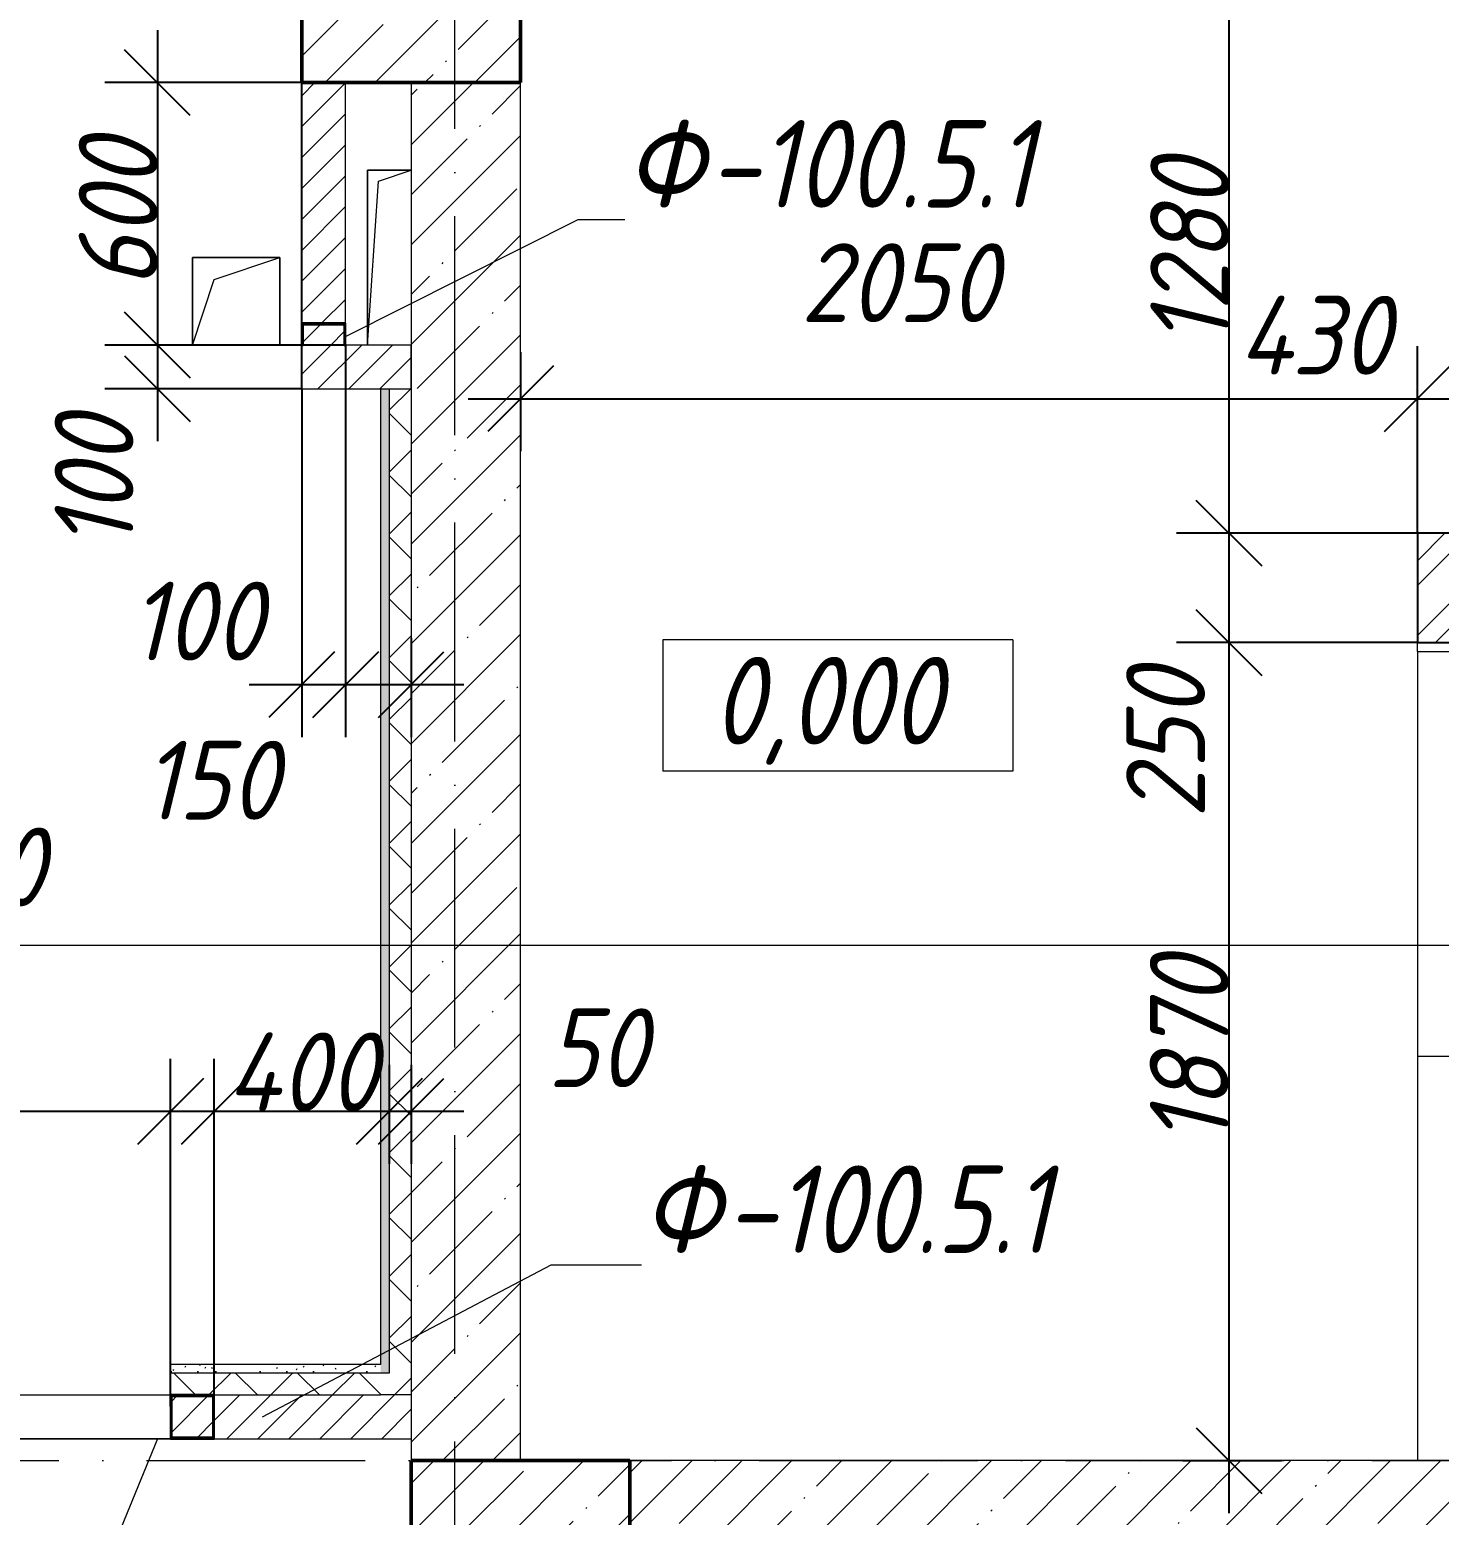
# Model space of a CAD drawing. Header units: millimetres. Extents: x -356862 to 418287, y 0 to 839748.
# Drawn here: x -82623 to -79401, y 626623 to 630018 of the extents above; entities that cross this region are included whole.
import ezdxf

# ---------------------------------------------------------------- set-up
doc = ezdxf.new("R2010")
doc.units = ezdxf.units.MM
doc.linetypes.add('50_200_ШТРИХ_1Т_ш5_п1_п1_', pattern=[700, 500, -100, 0, -100])
for name, color, linetype, lineweight in [('A-____-____-DIMS', 7, 'Continuous', 9), ('A-DOOR-____-OTLN', 7, 'Continuous', 9), ('A-FLOR-____-OTLN', 7, 'Continuous', 9), ('A-GENM-____-IDEN', 7, 'Continuous', 9), ('A-GENM-____-MCUT', 7, 'Continuous', 25), ('A-GENM-____-OTLN', 7, 'Continuous', 9), ('A-GENM-____-OTLN-1', 7, 'Continuous', 25), ('A-WALL-____-MCUT', 7, 'Continuous', 13), ('A-WALL-____-MCUT-3', 7, 'Continuous', 9), ('A-WALL-FNSH-MCUT-1', 7, 'Continuous', 9), ('G-____-____-DIMS', 7, 'Continuous', 9), ('S-COLS-____-MCUT', 7, 'Continuous', 50), ('S-COLS-____-OTLN', 7, 'Continuous', 9), ('S-GRID-____-OTLN-1', 7, '50_200_ШТРИХ_1Т_ш5_п1_п1_', 9), ('S-STRS-____-OTLN-1', 7, 'Continuous', 9)]:
    doc.layers.add(name, color=color, linetype=linetype, lineweight=lineweight)
for name, color, linetype, lineweight, true_color in [('A-DOOR-____-OTLN-1', 7, 'Continuous', 9, 0xffffff), ('A-WALL-____-MCUT-6', 7, 'Continuous', 25, 0x000000), ('A-WALL-____-MCUT-8', 7, 'Continuous', 13, 0x000000), ('A-WALL-____-PATT-2', 7, 'Continuous', 9, 0x787878), ('A-WALL-____-PATT-4', 9, 'Continuous', 9, 0x808080), ('A-WALL-____-PATT-6', 7, 'Continuous', 9, 0x000000), ('A-WALL-____-PATT-7', 7, 'Continuous', 9, 0x000000), ('A-WALL-FNSH-MCUT-3', 7, 'Continuous', 9, 0x000000), ('G-____-____-SYMB-2', 7, 'Continuous', 9, 0x000000), ('I-WALL-____-OTLN-2', 7, 'Continuous', 9, 0x000000)]:
    doc.layers.add(name, color=color, linetype=linetype, lineweight=lineweight, true_color=true_color)
doc.styles.add('ISOCPEUR_I_10', font='isocpeui.ttf', dxfattribs={"width": 0.9, "height": 180})
doc.styles.add('ISOCPEUR_I_14', font='isocpeui.ttf', dxfattribs={"width": 0.9, "height": 180})
doc.styles.add('ISOCPEUR_I_2', font='isocpeui.ttf', dxfattribs={"width": 0.85, "height": 2.3})
doc.dimstyles.new('ISO-1_8_0_9К_СРЕДНИЙ_Кладочные_4', dxfattribs={"dimscale": 304.8, "dimtxt": 179.276612, "dimasz": 0.492126, "dimexe": 0.393701, "dimexo": 0, "dimgap": 0, "dimtad": 1, "dimdec": 3, "dimrnd": 0.001, "dimdsep": 46, "dimtxsty": 'ISOCPEUR_I_10', "dimblk1": 'OBLIQUE', "dimblk2": 'OBLIQUE', "dimsah": 1, "dimcen": 0.09, "dimdle": 0.393701, "dimazin": 0, "dimtfac": 1, "dimtdec": 4, "dimtix": 1, "dimtmove": 1, "dimatfit": 3, "dimfxl": 1, "dimtvp": 1, "dimtolj": 1, "dimtzin": 0, "dimarcsym": 2})
doc.dimstyles.new('ISO-1_8_0_9К_СРЕДНИЙ_Кладочные_5', dxfattribs={"dimscale": 304.8, "dimtxt": 179.276612, "dimasz": 0.492126, "dimexe": 0.393701, "dimexo": 0, "dimgap": 0, "dimtad": 1, "dimdec": 3, "dimrnd": 0.001, "dimdsep": 46, "dimtxsty": 'ISOCPEUR_I_10', "dimblk1": 'OBLIQUE', "dimblk2": 'OBLIQUE', "dimsah": 1, "dimcen": 0.09, "dimdle": 0.393701, "dimazin": 0, "dimtfac": 1, "dimtdec": 4, "dimtix": 1, "dimtmove": 2, "dimatfit": 3, "dimfxl": 1, "dimtvp": 1, "dimtolj": 1, "dimtzin": 0, "dimarcsym": 2})
doc.dimstyles.new('ISO-1_8_0_9К_СРЕДНИЙ_Кладочные_6', dxfattribs={"dimscale": 304.8, "dimtxt": 179.276612, "dimasz": 0.492126, "dimexe": 0.393701, "dimexo": 0, "dimgap": 0, "dimtad": 1, "dimdec": 3, "dimrnd": 0.001, "dimdsep": 46, "dimtxsty": 'ISOCPEUR_I_14', "dimblk1": 'OBLIQUE', "dimblk2": 'OBLIQUE', "dimsah": 1, "dimcen": 0.09, "dimdle": 0.393701, "dimazin": 0, "dimtfac": 1, "dimtdec": 4, "dimtix": 1, "dimtmove": 0, "dimatfit": 3, "dimfxl": 1, "dimtvp": 1, "dimtolj": 1, "dimtzin": 0, "dimarcsym": 2})
pattern_1 = [(45, (-175000.736, 544716.51), (-35.35534, 35.35534), [])]
pattern_2 = [(45, (-175000.74, 544716.51), (-114.04925, 114.04925), []), (45, (-174886.69, 544716.51), (-114.04925, 114.04925), [201.612, -40.322, 3.353, -36.97])]
pattern_3 = [(45, (-175000.74, 544716.51), (-70.71068, 70.71068), []), (135, (-175000.74, 544716.51), (-70.71068, -70.71068), [])]
pattern_4 = [(0, (-175000.736, 544716.51), (81.28, 20.32), [3.353, -57.607, 3.353, -57.607, -325.12]), (0, (-175000.736, 544716.51), (81.28, 20.32), [-121.92, 3.353, -118.567, 3.353, -57.607, -142.24]), (0, (-175000.736, 544716.51), (81.28, 20.32), [-304.8, 3.353, -37.287, 3.353, -98.247]), (120, (-174970.256, 544726.67), (-58.2376362, 60.2305448), [3.353, -57.607, 3.353, -57.607, -325.12]), (120, (-174970.256, 544726.67), (-58.2376362, 60.2305448), [-121.92, 3.353, -118.567, 3.353, -57.607, -142.24]), (120, (-174970.256, 544726.67), (-58.2376362, 60.2305448), [-304.8, 3.353, -37.287, 3.353, -98.247]), (240, (-174960.096, 544767.31), (-23.0423638, -80.5505448), [3.353, -57.607, 3.353, -57.607, -325.12]), (240, (-174960.096, 544767.31), (-23.0423638, -80.5505448), [-121.92, 3.353, -118.567, 3.353, -57.607, -142.24]), (240, (-174960.096, 544767.31), (-23.0423638, -80.5505448), [-304.8, 3.353, -37.287, 3.353, -98.247])]

# ---------------------------------------------------------------- blocks, each defined once
blk = doc.blocks.new('BSC_Колонна _Прямоугольная - 500х500-V134-АР1_Кладочный план 1 этажа в осях 1-64_Ю-ЯЯ')
at = {"layer": 'S-COLS-____-OTLN'}
h = blk.add_hatch(dxfattribs=at)
h.set_pattern_fill('FP_138', color=256, style=0, pattern_type=2)
h.set_pattern_definition([(135, (85431.04, -93250), (-114.04925, -114.04925), []), (135, (85431.04, -93135.95), (-114.04925, -114.04925), [201.613, -40.323, 3.353, -36.97])])
h.paths.add_polyline_path([(250, 250), (-250, 250), (-250, -250), (250, -250)], flags=0)
at = {"layer": 'S-COLS-____-MCUT'}
for p, q in [((250, 250), (-250, 250)), ((-250, 250), (-250, -250)), ((250, -250), (250, 250)), ((-250, -250), (250, -250))]:
    blk.add_line(p, q, dxfattribs=at)
blk = doc.blocks.new('BSC_Колонна _Прямоугольная - 500х500-V180-АР1_Кладочный план 1 этажа в осях 1-64_Ю-ЯЯ')
at = {"layer": 'S-COLS-____-OTLN'}
h = blk.add_hatch(dxfattribs=at)
h.set_pattern_fill('FP_186', color=256, style=0, pattern_type=2)
h.set_pattern_definition([(135, (81781.04, -93500), (-114.04925, -114.04925), []), (135, (81781.04, -93385.95), (-114.04925, -114.04925), [201.613, -40.323, 3.353, -36.97])])
h.paths.add_polyline_path([(250, 250), (-250, 250), (-250, -250), (250, -250), (250, 161.1)], flags=0)
at = {"layer": 'S-COLS-____-MCUT'}
for p, q in [((250, 250), (-250, 250)), ((-250, 250), (-250, -250)), ((250, -250), (250, 250)), ((-250, -250), (250, -250))]:
    blk.add_line(p, q, dxfattribs=at)
blk = doc.blocks.new('Проем_Дверь_Прямоугольный - 1800х3300h_дверные проемы-27877022-АР1_Кладочный план 1 этажа в осях 1-64_Ю-ЯЯ')
at = {"layer": 'A-DOOR-____-OTLN-1'}
for p, q in [((900, 50), (-900, 50)), ((900, -50), (-900, -50))]:
    blk.add_line(p, q, dxfattribs=at)
blk = doc.blocks.new('154_Фахверк_СКБ_Швеллер - Тип_100_4010_1-28088705-АР1_Кладочный план 1 этажа в осях 1-64_Ю-ЯЯ')
at = {"layer": 'A-GENM-____-MCUT'}
for p, q in [((175, 50), (125, 50)), ((125, 50), (125, -50)), ((128, 47), (175, 47)), ((128, -47), (128, 47)), ((175, 47), (175, 50)), ((125, -50), (175, -50)), ((175, -47), (128, -47)), ((175, -50), (175, -47))]:
    blk.add_line(p, q, dxfattribs=at)
blk = doc.blocks.new('AR_Отверстие прямоугольное _в плите_ - AR_Отверстие прямоугольное _в плите_-30459597-АР1_Кладочный план 1 этажа в осях 1-64_Ю-ЯЯ')
at = {"layer": 'A-GENM-____-OTLN'}
for p, q in [((100, 100), (-100, 100)), ((-100, 100), (-100, -100)), ((-50, 50), (100, 100)), ((100, -100), (100, 100)), ((-100, -100), (-50, 50)), ((-100, -100), (100, -100))]:
    blk.add_line(p, q, dxfattribs=at)
blk = doc.blocks.new('AR_Отверстие прямоугольное _в плите_ - AR_Отверстие прямоугольное _в плите_-30459626-АР1_Кладочный план 1 этажа в осях 1-64_Ю-ЯЯ')
at = {"layer": 'A-GENM-____-OTLN'}
for p, q in [((50, 200), (-50, 200)), ((-50, 200), (-50, -199.8)), ((-50, -199.8), (-25, 175)), ((-25, 175), (50, 200))]:
    blk.add_line(p, q, dxfattribs=at)
blk = doc.blocks.new('_Oblique')
at = {"color": 0, "linetype": 'ByBlock', "lineweight": -2}
blk.add_line((-0.5, -0.5), (0.5, 0.5), dxfattribs=at)
blk = doc.blocks.new('*D12722')
at = {"layer": 'A-____-____-DIMS', "color": 0, "lineweight": -2, "transparency": 16777216}
for p, q in [((-79450.7, 628867.6), (-79450.7, 629295)), ((-81500.7, 629281), (-81500.7, 629055)), ((-81620.7, 629175), (-79330.7, 629175))]:
    blk.add_line(p, q, dxfattribs=at)
at = {"layer": 'Defpoints', "color": 0, "transparency": 16777216}
for p in [(-81500.7, 629281), (-79450.7, 629175), (-79450.7, 628867.6)]:
    blk.add_point(p, dxfattribs=at)
at = {"layer": 'A-____-____-DIMS', "color": 0, "lineweight": -2, "transparency": 16777216, "xscale": 150, "yscale": 150, "zscale": 150, "rotation": 180}
blk.add_blockref('_Oblique', (-81500.7, 629175), dxfattribs=at)
at = {"layer": 'A-____-____-DIMS', "color": 0, "lineweight": -2, "transparency": 16777216, "xscale": 150, "yscale": 150, "zscale": 150}
blk.add_blockref('_Oblique', (-79450.7, 629175), dxfattribs=at)
at = {"layer": 'A-____-____-DIMS', "color": 0, "transparency": 16777216, "insert": (-80860.5, 629530.1), "char_height": 180, "width": 546.104, "attachment_point": 1, "line_spacing_factor": 1.149209, "style": 'ISOCPEUR_I_10'}
blk.add_mtext('\\A1;2050', dxfattribs=at)
blk = doc.blocks.new('*D12723')
at = {"layer": 'A-____-____-DIMS', "color": 0, "lineweight": -2, "transparency": 16777216}
for p, q in [((-79450.7, 628867.6), (-79450.7, 629295)), ((-79020.7, 629281), (-79020.7, 629055)), ((-79570.7, 629175), (-78900.7, 629175))]:
    blk.add_line(p, q, dxfattribs=at)
at = {"layer": 'Defpoints', "color": 0, "transparency": 16777216}
for p in [(-79020.7, 629281), (-79020.7, 629175), (-79450.7, 628867.6)]:
    blk.add_point(p, dxfattribs=at)
at = {"layer": 'A-____-____-DIMS', "color": 0, "lineweight": -2, "transparency": 16777216, "xscale": 150, "yscale": 150, "zscale": 150, "rotation": 180}
blk.add_blockref('_Oblique', (-79450.7, 629175), dxfattribs=at)
at = {"layer": 'A-____-____-DIMS', "color": 0, "lineweight": -2, "transparency": 16777216, "xscale": 150, "yscale": 150, "zscale": 150}
blk.add_blockref('_Oblique', (-79020.7, 629175), dxfattribs=at)
at = {"layer": 'A-____-____-DIMS', "color": 0, "transparency": 16777216, "insert": (-79859.8, 629410.1), "char_height": 180, "width": 426.127, "attachment_point": 1, "line_spacing_factor": 1.149209, "style": 'ISOCPEUR_I_10'}
blk.add_mtext('\\A1;430', dxfattribs=at)
blk = doc.blocks.new('*D12727')
at = {"layer": 'A-____-____-DIMS', "color": 0, "lineweight": -2, "transparency": 16777216}
for p, q in [((-79881.1, 626627.6), (-79881.1, 628737.6)), ((-79450.7, 628617.6), (-80001.1, 628617.6)), ((-79987.2, 626747.6), (-79761.1, 626747.6))]:
    blk.add_line(p, q, dxfattribs=at)
at = {"layer": 'Defpoints', "color": 0, "transparency": 16777216}
for p in [(-79881.1, 628617.6), (-79450.7, 628617.6), (-79987.2, 626747.6)]:
    blk.add_point(p, dxfattribs=at)
at = {"layer": 'A-____-____-DIMS', "color": 0, "lineweight": -2, "transparency": 16777216, "xscale": 150, "yscale": 150, "zscale": 150}
for p, rotation in [((-79881.1, 628617.6), 90), ((-79881.1, 626747.6), 270)]:
    blk.add_blockref('_Oblique', p, dxfattribs=dict(at, rotation=rotation))
at = {"layer": 'A-____-____-DIMS', "color": 0, "transparency": 16777216, "insert": (-79972.3, 627682.6), "char_height": 180, "width": 504.733, "attachment_point": 5, "rotation": 90, "style": 'ISOCPEUR_I_14'}
blk.add_mtext('\\A1;1870', dxfattribs=at)
blk = doc.blocks.new('*D12728')
at = {"layer": 'A-____-____-DIMS', "color": 0, "lineweight": -2, "transparency": 16777216}
for p, q in [((-79881.1, 628497.6), (-79881.1, 628987.6)), ((-79450.7, 628867.6), (-80001.1, 628867.6)), ((-79450.7, 628617.6), (-80001.1, 628617.6))]:
    blk.add_line(p, q, dxfattribs=at)
at = {"layer": 'Defpoints', "color": 0, "transparency": 16777216}
for p in [(-79881.1, 628867.6), (-79450.7, 628867.6), (-79450.7, 628617.6)]:
    blk.add_point(p, dxfattribs=at)
at = {"layer": 'A-____-____-DIMS', "color": 0, "lineweight": -2, "transparency": 16777216, "xscale": 150, "yscale": 150, "zscale": 150}
for p, rotation in [((-79881.1, 628867.6), 90), ((-79881.1, 628617.6), 270)]:
    blk.add_blockref('_Oblique', p, dxfattribs=dict(at, rotation=rotation))
at = {"layer": 'A-____-____-DIMS', "color": 0, "transparency": 16777216, "insert": (-80116.3, 628216.3), "char_height": 180, "width": 409.578, "attachment_point": 1, "rotation": 90, "line_spacing_factor": 1.149209, "style": 'ISOCPEUR_I_10'}
blk.add_mtext('\\A1;250', dxfattribs=at)
blk = doc.blocks.new('*D12729')
at = {"layer": 'A-____-____-DIMS', "color": 0, "lineweight": -2, "transparency": 16777216}
for p, q in [((-79881.1, 628747.6), (-79881.1, 630267.6)), ((-78800.7, 630147.6), (-80001.1, 630147.6)), ((-79450.7, 628867.6), (-80001.1, 628867.6))]:
    blk.add_line(p, q, dxfattribs=at)
at = {"layer": 'Defpoints', "color": 0, "transparency": 16777216}
for p in [(-79881.1, 630147.6), (-78800.7, 630147.6), (-79450.7, 628867.6)]:
    blk.add_point(p, dxfattribs=at)
at = {"layer": 'A-____-____-DIMS', "color": 0, "lineweight": -2, "transparency": 16777216, "xscale": 150, "yscale": 150, "zscale": 150}
for p, rotation in [((-79881.1, 630147.6), 90), ((-79881.1, 628867.6), 270)]:
    blk.add_blockref('_Oblique', p, dxfattribs=dict(at, rotation=rotation))
at = {"layer": 'A-____-____-DIMS', "color": 0, "transparency": 16777216, "insert": (-79971.1, 629507.6), "char_height": 180, "width": 504.733, "attachment_point": 5, "rotation": 90, "style": 'ISOCPEUR_I_14'}
blk.add_mtext('\\A1;1280', dxfattribs=at)
blk = doc.blocks.new('*D12730')
at = {"layer": 'A-____-____-DIMS', "color": 0, "lineweight": -2, "transparency": 16777216}
for p, q in [((-81900.7, 629297.6), (-81900.7, 628401.5)), ((-82000.7, 629197.6), (-82000.7, 628401.5)), ((-82120.7, 628521.5), (-81780.7, 628521.5))]:
    blk.add_line(p, q, dxfattribs=at)
at = {"layer": 'Defpoints', "color": 0, "transparency": 16777216}
for p in [(-81900.7, 629297.6), (-82000.7, 629197.6), (-81900.7, 628521.5)]:
    blk.add_point(p, dxfattribs=at)
at = {"layer": 'A-____-____-DIMS', "color": 0, "lineweight": -2, "transparency": 16777216, "xscale": 150, "yscale": 150, "zscale": 150, "rotation": 180}
blk.add_blockref('_Oblique', (-82000.7, 628521.5), dxfattribs=at)
at = {"layer": 'A-____-____-DIMS', "color": 0, "lineweight": -2, "transparency": 16777216, "xscale": 150, "yscale": 150, "zscale": 150}
blk.add_blockref('_Oblique', (-81900.7, 628521.5), dxfattribs=at)
at = {"layer": 'A-____-____-DIMS', "color": 0, "transparency": 16777216, "insert": (-82393.7, 628756.6), "char_height": 180, "width": 368.207, "attachment_point": 1, "line_spacing_factor": 1.149209, "style": 'ISOCPEUR_I_10'}
blk.add_mtext('\\A1;100', dxfattribs=at)
blk = doc.blocks.new('*D12731')
at = {"layer": 'A-____-____-DIMS', "color": 0, "lineweight": -2, "transparency": 16777216}
for p, q in [((-81900.7, 629297.6), (-81900.7, 628401.5)), ((-81750.7, 628627.5), (-81750.7, 628401.5)), ((-82020.7, 628521.5), (-81630.7, 628521.5))]:
    blk.add_line(p, q, dxfattribs=at)
at = {"layer": 'Defpoints', "color": 0, "transparency": 16777216}
for p in [(-81900.7, 629297.6), (-81750.7, 628627.5), (-81750.7, 628521.5)]:
    blk.add_point(p, dxfattribs=at)
at = {"layer": 'A-____-____-DIMS', "color": 0, "lineweight": -2, "transparency": 16777216, "xscale": 150, "yscale": 150, "zscale": 150, "rotation": 180}
blk.add_blockref('_Oblique', (-81900.7, 628521.5), dxfattribs=at)
at = {"layer": 'A-____-____-DIMS', "color": 0, "lineweight": -2, "transparency": 16777216, "xscale": 150, "yscale": 150, "zscale": 150}
blk.add_blockref('_Oblique', (-81750.7, 628521.5), dxfattribs=at)
at = {"layer": 'A-____-____-DIMS', "color": 0, "transparency": 16777216, "insert": (-82364.3, 628392.9), "char_height": 180, "width": 368.207, "attachment_point": 1, "line_spacing_factor": 1.149209, "style": 'ISOCPEUR_I_10'}
blk.add_mtext('\\A1;150', dxfattribs=at)
blk = doc.blocks.new('*D12732')
at = {"layer": 'A-____-____-DIMS', "color": 0, "lineweight": -2, "transparency": 16777216}
for p, q in [((-82330.6, 630017.6), (-82330.6, 629177.6)), ((-82000.7, 629897.6), (-82450.6, 629897.6)), ((-81900.7, 629297.6), (-82450.6, 629297.6))]:
    blk.add_line(p, q, dxfattribs=at)
at = {"layer": 'Defpoints', "color": 0, "transparency": 16777216}
for p in [(-82000.7, 629897.6), (-82330.6, 629297.6), (-81900.7, 629297.6)]:
    blk.add_point(p, dxfattribs=at)
at = {"layer": 'A-____-____-DIMS', "color": 0, "lineweight": -2, "transparency": 16777216, "xscale": 150, "yscale": 150, "zscale": 150}
for p, rotation in [((-82330.6, 629897.6), 90), ((-82330.6, 629297.6), 270)]:
    blk.add_blockref('_Oblique', p, dxfattribs=dict(at, rotation=rotation))
at = {"layer": 'A-____-____-DIMS', "color": 0, "transparency": 16777216, "insert": (-82420.6, 629597.6), "char_height": 180, "width": 409.578, "attachment_point": 5, "rotation": 90, "style": 'ISOCPEUR_I_14'}
blk.add_mtext('\\A1;600', dxfattribs=at)
blk = doc.blocks.new('*D12733')
at = {"layer": 'A-____-____-DIMS', "color": 0, "lineweight": -2, "transparency": 16777216}
for p, q in [((-82330.6, 629417.6), (-82330.6, 629077.6)), ((-81900.7, 629297.6), (-82450.6, 629297.6)), ((-82000.7, 629197.6), (-82450.6, 629197.6))]:
    blk.add_line(p, q, dxfattribs=at)
at = {"layer": 'Defpoints', "color": 0, "transparency": 16777216}
for p in [(-81900.7, 629297.6), (-82330.6, 629197.6), (-82000.7, 629197.6)]:
    blk.add_point(p, dxfattribs=at)
at = {"layer": 'A-____-____-DIMS', "color": 0, "lineweight": -2, "transparency": 16777216, "xscale": 150, "yscale": 150, "zscale": 150}
for p, rotation in [((-82330.6, 629297.6), 90), ((-82330.6, 629197.6), 270)]:
    blk.add_blockref('_Oblique', p, dxfattribs=dict(at, rotation=rotation))
at = {"layer": 'A-____-____-DIMS', "color": 0, "transparency": 16777216, "insert": (-82565.7, 628830.4), "char_height": 180, "width": 368.207, "attachment_point": 1, "rotation": 90, "line_spacing_factor": 1.149209, "style": 'ISOCPEUR_I_10'}
blk.add_mtext('\\A1;100', dxfattribs=at)
blk = doc.blocks.new('*D12740')
at = {"layer": 'A-____-____-DIMS', "color": 0, "lineweight": -2, "transparency": 16777216}
for p, q in [((-84100.7, 626947.6), (-84100.7, 627666.1)), ((-82300.7, 626871), (-82300.7, 627666.1)), ((-84220.7, 627546.1), (-82180.7, 627546.1))]:
    blk.add_line(p, q, dxfattribs=at)
at = {"layer": 'Defpoints', "color": 0, "transparency": 16777216}
for p in [(-82300.7, 627546.1), (-84100.7, 626947.6), (-82300.7, 626871)]:
    blk.add_point(p, dxfattribs=at)
at = {"layer": 'A-____-____-DIMS', "color": 0, "lineweight": -2, "transparency": 16777216, "xscale": 150, "yscale": 150, "zscale": 150, "rotation": 180}
blk.add_blockref('_Oblique', (-84100.7, 627546.1), dxfattribs=at)
at = {"layer": 'A-____-____-DIMS', "color": 0, "lineweight": -2, "transparency": 16777216, "xscale": 150, "yscale": 150, "zscale": 150}
blk.add_blockref('_Oblique', (-82300.7, 627546.1), dxfattribs=at)
at = {"layer": 'A-____-____-DIMS', "color": 0, "transparency": 16777216, "insert": (-83200.7, 627636.1), "char_height": 180, "width": 504.733, "attachment_point": 5, "style": 'ISOCPEUR_I_14'}
blk.add_mtext('\\A1;1800', dxfattribs=at)
blk = doc.blocks.new('*D12741')
at = {"layer": 'A-____-____-DIMS', "color": 0, "lineweight": -2, "transparency": 16777216}
for p, q in [((-82300.7, 626871), (-82300.7, 627666.1)), ((-82200.7, 626842.8), (-82200.7, 627666.1)), ((-82420.7, 627546.1), (-82080.7, 627546.1))]:
    blk.add_line(p, q, dxfattribs=at)
at = {"layer": 'Defpoints', "color": 0, "transparency": 16777216}
for p in [(-82200.7, 627546.1), (-82300.7, 626871), (-82200.7, 626842.8)]:
    blk.add_point(p, dxfattribs=at)
at = {"layer": 'A-____-____-DIMS', "color": 0, "lineweight": -2, "transparency": 16777216, "xscale": 150, "yscale": 150, "zscale": 150, "rotation": 180}
blk.add_blockref('_Oblique', (-82300.7, 627546.1), dxfattribs=at)
at = {"layer": 'A-____-____-DIMS', "color": 0, "lineweight": -2, "transparency": 16777216, "xscale": 150, "yscale": 150, "zscale": 150}
blk.add_blockref('_Oblique', (-82200.7, 627546.1), dxfattribs=at)
at = {"layer": 'A-____-____-DIMS', "color": 0, "transparency": 16777216, "insert": (-82891.9, 628194.5), "char_height": 180, "width": 368.207, "attachment_point": 1, "line_spacing_factor": 1.149209, "style": 'ISOCPEUR_I_10'}
blk.add_mtext('\\A1;100', dxfattribs=at)
blk = doc.blocks.new('*D12742')
at = {"layer": 'A-____-____-DIMS', "color": 0, "lineweight": -2, "transparency": 16777216}
for p, q in [((-82200.7, 626842.8), (-82200.7, 627666.1)), ((-81800.7, 627652.1), (-81800.7, 627426.1)), ((-82320.7, 627546.1), (-81680.7, 627546.1))]:
    blk.add_line(p, q, dxfattribs=at)
at = {"layer": 'Defpoints', "color": 0, "transparency": 16777216}
for p in [(-81800.7, 627652.1), (-81800.7, 627546.1), (-82200.7, 626842.8)]:
    blk.add_point(p, dxfattribs=at)
at = {"layer": 'A-____-____-DIMS', "color": 0, "lineweight": -2, "transparency": 16777216, "xscale": 150, "yscale": 150, "zscale": 150, "rotation": 180}
blk.add_blockref('_Oblique', (-82200.7, 627546.1), dxfattribs=at)
at = {"layer": 'A-____-____-DIMS', "color": 0, "lineweight": -2, "transparency": 16777216, "xscale": 150, "yscale": 150, "zscale": 150}
blk.add_blockref('_Oblique', (-81800.7, 627546.1), dxfattribs=at)
at = {"layer": 'A-____-____-DIMS', "color": 0, "transparency": 16777216, "insert": (-82000.7, 627636.1), "char_height": 180, "width": 426.127, "attachment_point": 5, "style": 'ISOCPEUR_I_14'}
blk.add_mtext('\\A1;400', dxfattribs=at)
blk = doc.blocks.new('*D12743')
at = {"layer": 'A-____-____-DIMS', "color": 0, "lineweight": -2, "transparency": 16777216}
for p, q in [((-81800.7, 627652.1), (-81800.7, 627426.1)), ((-81750.7, 627652.1), (-81750.7, 627426.1)), ((-81920.7, 627546.1), (-81630.7, 627546.1))]:
    blk.add_line(p, q, dxfattribs=at)
at = {"layer": 'Defpoints', "color": 0, "transparency": 16777216}
for p in [(-81800.7, 627652.1), (-81750.7, 627652.1), (-81750.7, 627546.1)]:
    blk.add_point(p, dxfattribs=at)
at = {"layer": 'A-____-____-DIMS', "color": 0, "lineweight": -2, "transparency": 16777216, "xscale": 150, "yscale": 150, "zscale": 150, "rotation": 180}
blk.add_blockref('_Oblique', (-81800.7, 627546.1), dxfattribs=at)
at = {"layer": 'A-____-____-DIMS', "color": 0, "lineweight": -2, "transparency": 16777216, "xscale": 150, "yscale": 150, "zscale": 150}
blk.add_blockref('_Oblique', (-81750.7, 627546.1), dxfattribs=at)
at = {"layer": 'A-____-____-DIMS', "color": 0, "transparency": 16777216, "insert": (-81440.6, 627781.2), "char_height": 180, "width": 273.052, "attachment_point": 1, "line_spacing_factor": 1.149209, "style": 'ISOCPEUR_I_10'}
blk.add_mtext('\\A1;50', dxfattribs=at)
blk = doc.blocks.new('Высотные отметки - 9_5х3_5_h_-17668430-АР1_Кладочный план 1 этажа в осях 1-64_Ю-ЯЯ')
at = {"layer": 'G-____-____-DIMS'}
for p, q in [((-4, 3), (-4, 0)), ((4, 3), (-4, 3)), ((4, 3), (4, 0)), ((4, 0), (-4, 0))]:
    blk.add_line(p, q, dxfattribs=at)

msp = doc.modelspace()

# ---------------------------------------------------------------- hatches: boundary and pattern name
at = {"layer": 'A-WALL-____-PATT-2'}
h = msp.add_hatch(dxfattribs=at)
h.set_pattern_fill('FP_2', color=256, style=0, pattern_type=2)
h.set_pattern_definition(pattern_2)
h.paths.add_polyline_path([(-81750.7357, 626747.5526), (-81500.7357, 626747.5526), (-81500.7357, 629897.5526), (-81750.7357, 629897.5526), (-81750.7357, 627773.231)], flags=0)
h = msp.add_hatch(dxfattribs=at)
h.set_pattern_fill('FP_1', color=256, style=0, pattern_type=2)
h.set_pattern_definition(pattern_3)
h.paths.add_polyline_path([(-81750.7357, 626897.5526), (-81750.7357, 629196.5526), (-81800.7357, 629196.5526), (-81800.7357, 626897.5526)], flags=0)
h = msp.add_hatch(dxfattribs=at)
h.set_pattern_fill('FP_1', color=256, style=0, pattern_type=2)
h.set_pattern_definition(pattern_3)
h.paths.add_polyline_path([(-82300.7357, 626897.5526), (-81800.7357, 626897.5526), (-81800.7357, 626947.5526), (-82300.7357, 626947.5526)], flags=0)
h = msp.add_hatch(dxfattribs=at)
h.set_pattern_fill('FP_2', color=256, style=0, pattern_type=2)
h.set_pattern_definition(pattern_2)
h.paths.add_polyline_path([(-74250.7357, 626497.5526), (-74250.7357, 626747.5526), (-81250.7357, 626747.5526), (-81250.7357, 626497.5526), (-74269.8145, 626497.5526)], flags=0)
at = {"layer": 'A-WALL-____-PATT-4'}
h = msp.add_hatch(dxfattribs=at)
h.set_pattern_fill('FP_5', color=256, style=0, pattern_type=2)
h.set_pattern_definition(pattern_1)
h.paths.add_polyline_path([(-81997.7357, 629297.5526), (-81903.7357, 629297.5526), (-81903.7357, 629344.3788), (-81997.7357, 629344.3788)], flags=0)
h.paths.add_polyline_path([(-81900.7357, 629347.3788), (-81900.7357, 629897.5526), (-82000.7357, 629897.5526), (-82000.7357, 629347.3788), (-81903.7357, 629347.3788)], flags=0)
h = msp.add_hatch(dxfattribs=at)
h.set_pattern_fill('FP_5', color=256, style=0, pattern_type=2)
h.set_pattern_definition(pattern_1)
h.paths.add_polyline_path([(-81903.7357, 629197.5526), (-81750.7357, 629197.5526), (-81750.7357, 629297.5526), (-82000.7357, 629297.3788), (-82000.7357, 629197.5526), (-81997.7357, 629197.5526)], flags=0)
h = msp.add_hatch(dxfattribs=at)
h.set_pattern_fill('FP_5', color=256, style=0, pattern_type=2)
h.set_pattern_definition(pattern_1)
h.paths.add_polyline_path([(-81750.7357, 626797.5526), (-81750.7357, 626897.5526), (-82200.7357, 626897.5526), (-82200.7357, 626797.5526)], flags=0)
h.paths.add_polyline_path([(-84150.7357, 626797.5526), (-84150.7357, 626800.5526), (-84103.7357, 626800.5526), (-84103.7357, 626894.5526), (-84150.7357, 626894.5526), (-84150.7357, 626897.5526), (-84300.7357, 626897.5526), (-84300.7357, 626894.5526), (-84347.7357, 626894.5526), (-84347.7357, 626800.5526), (-84300.7357, 626800.5526), (-84300.7357, 626797.5526), (-84211.8056, 626797.5526)], flags=0)
h.paths.add_polyline_path([(-82286.3357, 626800.5526), (-82203.7357, 626800.5526), (-82203.7357, 626894.5526), (-82297.7357, 626894.5526), (-82297.7357, 626800.5526)], flags=0)
at = {"layer": 'A-WALL-____-PATT-6'}
h = msp.add_hatch(dxfattribs=at)
h.set_pattern_fill('FP_3', color=256, style=0, pattern_type=2)
h.set_pattern_definition([(45, (-175000.74, 544716.51), (-85.53659, 85.53659), []), (45, (-174943.71, 544716.51), (-85.53659, 85.53659), [])])
h.paths.add_polyline_path([(-75400.7357, 628617.5526), (-75400.7357, 628867.5526), (-79450.7357, 628867.5526), (-79450.7357, 628617.5526), (-76037.2788, 628617.5526)], flags=0)
at = {"layer": 'A-WALL-____-PATT-7'}
h = msp.add_hatch(dxfattribs=at)
h.set_pattern_fill('FP_187', color=256, style=0, pattern_type=2)
h.set_pattern_definition(pattern_4)
h.paths.add_polyline_path([(-81800.7357, 626947.5526), (-81800.7357, 629196.5526), (-81820.7357, 629196.5526), (-81820.7357, 626947.5526)], flags=0)
h = msp.add_hatch(dxfattribs=at)
h.set_pattern_fill('FP_187', color=256, style=0, pattern_type=2)
h.set_pattern_definition(pattern_4)
h.paths.add_polyline_path([(-82300.7357, 626947.5526), (-81820.7357, 626947.5526), (-81820.7357, 626967.5526), (-82300.7357, 626967.5526)], flags=0)

# ---------------------------------------------------------------- linework, layer by layer
at = {"layer": 'A-FLOR-____-OTLN'}
for p, q in [((-82001.7357, 629196.5526), (-82001.7357, 630077.5526)), ((-81850.7357, 629697.3788), (-81750.7357, 629697.3788)), ((-81850.7357, 629297.5526), (-81850.7357, 629697.3788)), ((-82250.7357, 629497.3788), (-82050.7357, 629497.3788)), ((-82250.7357, 629297.3788), (-82250.7357, 629497.3788)), ((-82050.7357, 629497.3788), (-82050.7357, 629297.3788)), ((-82050.7357, 629297.3788), (-82250.7357, 629297.3788)), ((-81820.7357, 629196.5526), (-82001.7357, 629196.5526)), ((-79450.7357, 628597.2051), (-79450.7357, 628617.5526))]:
    msp.add_line(p, q, dxfattribs=at)
at = {"layer": 'A-GENM-____-IDEN'}
for p, q in [((-81900.7357, 629316.9143), (-81369.11, 629584.759)), ((-81369.11, 629584.759), (-81262.4507, 629584.759)), ((-82090.7357, 626847.5526), (-81430.7051, 627195.0731)), ((-81430.7051, 627195.0731), (-81224.0023, 627195.0731)), ((-82330.7357, 626797.5526), (-82604.4394, 626130.3549))]:
    msp.add_line(p, q, dxfattribs=at)
at = {"layer": 'A-WALL-____-MCUT'}
for p, q in [((-81750.7357, 629196.5526), (-81800.7357, 629196.5526)), ((-81800.7357, 629196.5526), (-81800.7357, 626947.5526)), ((-82300.7357, 626947.5526), (-82300.7357, 626897.5526)), ((-81800.7357, 626947.5526), (-82300.7357, 626947.5526)), ((-82200.7357, 626897.5526), (-81820.7357, 626897.5526))]:
    msp.add_line(p, q, dxfattribs=at)
at = {"layer": 'A-WALL-____-MCUT-3'}
for p, q in [((-81750.7357, 629897.5526), (-81750.7357, 626747.5526)), ((-81500.7357, 626747.5526), (-81500.7357, 629897.5526)), ((-74250.7357, 626747.5526), (-81250.7357, 626747.5526))]:
    msp.add_line(p, q, dxfattribs=at)
at = {"layer": 'A-WALL-____-MCUT-6'}
for p, q in [((-79020.7357, 628867.5526), (-79450.7357, 628867.5526)), ((-79450.7357, 628867.5526), (-79450.7357, 628617.5526)), ((-79450.7357, 628617.5526), (-75400.7357, 628617.5526))]:
    msp.add_line(p, q, dxfattribs=at)
at = {"layer": 'A-WALL-____-MCUT-8'}
msp.add_line((-81750.7357, 626897.5526), (-81820.7357, 626897.5526), dxfattribs=at)
at = {"layer": 'A-WALL-FNSH-MCUT-1'}
for p, q in [((-82000.7357, 629897.5526), (-82000.7357, 629347.3788)), ((-81900.7357, 629347.3788), (-81900.7357, 629897.5526)), ((-82000.7357, 629297.3788), (-82000.7357, 629197.5526)), ((-81750.7357, 629297.5526), (-81900.7357, 629297.5526)), ((-81750.7357, 629197.5526), (-81750.7357, 629297.5526)), ((-82000.7357, 629197.5526), (-81750.7357, 629197.5526)), ((-82200.7357, 626797.5526), (-81750.7357, 626797.5526))]:
    msp.add_line(p, q, dxfattribs=at)
at = {"layer": 'A-WALL-FNSH-MCUT-3'}
for p, q in [((-81800.7357, 629196.5526), (-81820.7357, 629196.5526)), ((-81820.7357, 629196.5526), (-81820.7357, 626967.5526)), ((-81820.7357, 626967.5526), (-82300.7357, 626967.5526)), ((-82300.7357, 626967.5526), (-82300.7357, 626947.5526))]:
    msp.add_line(p, q, dxfattribs=at)
at = {"layer": 'G-____-____-SYMB-2'}
msp.add_line((-180262.5176, 627925.5632), (-70620.9903, 627925.5632), dxfattribs=at)
at = {"layer": 'I-WALL-____-OTLN-2'}
for p, q in [((-84030.7357, 626897.5526), (-82300.7357, 626897.5526)), ((-82300.7357, 626797.5526), (-84100.7357, 626797.5526))]:
    msp.add_line(p, q, dxfattribs=at)
at = {"layer": 'S-GRID-____-OTLN-1'}
for p, q in [((-81650.7357, 584985.5274), (-81650.7357, 635609.362)), ((-179669.5059, 626747.5526), (-70926.3291, 626747.5526))]:
    msp.add_line(p, q, dxfattribs=at)
at = {"layer": 'S-STRS-____-OTLN-1'}
for p, q in [((-79450.7357, 628597.2051), (-79450.7357, 626747.5526)), ((-79450.7357, 628597.2051), (-79150.7357, 628597.2051)), ((-79450.7357, 628597.2051), (-79450.7357, 626747.5526)), ((-79450.7357, 627672.2051), (-79150.7357, 627672.2051))]:
    msp.add_line(p, q, dxfattribs=at)

# ---------------------------------------------------------------- block references
at = {"layer": 'A-DOOR-____-OTLN', "rotation": 180}
msp.add_blockref('Проем_Дверь_Прямоугольный - 1800х3300h_дверные проемы-27877022-АР1_Кладочный план 1 этажа в осях 1-64_Ю-ЯЯ', (-83200.7357, 626847.5526), dxfattribs=at)
at = {"layer": 'A-GENM-____-OTLN'}
for name, p in [('AR_Отверстие прямоугольное _в плите_ - AR_Отверстие прямоугольное _в плите_-30459626-АР1_Кладочный план 1 этажа в осях 1-64_Ю-ЯЯ', (-81800.7357, 629497.3788)), ('AR_Отверстие прямоугольное _в плите_ - AR_Отверстие прямоугольное _в плите_-30459597-АР1_Кладочный план 1 этажа в осях 1-64_Ю-ЯЯ', (-82150.7357, 629397.3788))]:
    msp.add_blockref(name, p, dxfattribs=at)
at = {"layer": 'A-GENM-____-OTLN-1'}
for p, rotation in [((-81950.7357, 629472.3788), 270), ((-82075.7357, 626847.5526), 180)]:
    msp.add_blockref('154_Фахверк_СКБ_Швеллер - Тип_100_4010_1-28088705-АР1_Кладочный план 1 этажа в осях 1-64_Ю-ЯЯ', p, dxfattribs=dict(at, rotation=rotation))
msp.add_blockref('154_Фахверк_СКБ_Швеллер - Тип_100_4010_1-28088705-АР1_Кладочный план 1 этажа в осях 1-64_Ю-ЯЯ', (-82425.7357, 626847.5526), dxfattribs=at)
at = {"layer": 'G-____-____-DIMS', "xscale": 99.99999999999993, "yscale": 99.99999999999993, "zscale": 99.99999999999993}
msp.add_blockref('Высотные отметки - 9_5х3_5_h_-17668430-АР1_Кладочный план 1 этажа в осях 1-64_Ю-ЯЯ', (-80775.443, 628323.4412), dxfattribs=at)
at = {"layer": 'S-COLS-____-OTLN', "rotation": 269.9999999999997}
for name, p in [('BSC_Колонна _Прямоугольная - 500х500-V134-АР1_Кладочный план 1 этажа в осях 1-64_Ю-ЯЯ', (-81750.7357, 630147.5526)), ('BSC_Колонна _Прямоугольная - 500х500-V180-АР1_Кладочный план 1 этажа в осях 1-64_Ю-ЯЯ', (-81500.7357, 626497.5526))]:
    msp.add_blockref(name, p, dxfattribs=at)

# ---------------------------------------------------------------- texts
at = {"layer": 'A-GENM-____-IDEN', "char_height": 200, "attachment_point": 1, "style": 'ISOCPEUR_I_2'}
for s, insert, width in [('\\fISOCPEUR|b0|i1|c204|p34|;\\W.9;Ф', (-81262.4507, 629811.8751), 230.886), ('-100.5.1', (-81071.9507, 629811.8751), 1010.12625), ('\\fISOCPEUR|b0|i1|c204|p34|;\\W.9;Ф', (-81224.0023, 627422.1892), 230.886), ('-100.5.1', (-81033.5023, 627422.1892), 1010.12625)]:
    msp.add_mtext(s, dxfattribs=dict(at, insert=insert, width=width))
at = {"layer": 'G-____-____-DIMS', "insert": (-81062.2761, 628584.7324), "char_height": 200, "width": 688.399425, "attachment_point": 1, "line_spacing_factor": 1.149209, "style": 'ISOCPEUR_I_2'}
msp.add_mtext('0,000', dxfattribs=at)

# ---------------------------------------------------------------- dimensions: what is measured, and where the dimension line sits
at = {"layer": 'A-____-____-DIMS'}
for base, p1, p2, override, picture, middle in [((-79881.105, 630147.5526), (-79450.7357, 628867.5526), (-78800.7357, 630147.5526), {"dimpost": '<>', "dimfxl": 1435.583505}, '*D12729', (-79971.105, 629507.5526)), ((-82330.5501, 629297.5526), (-82000.7357, 629897.5526), (-81900.7357, 629297.5526), {"dimpost": '<>', "dimfxl": 608.276253}, '*D12732', (-82420.5501, 629597.5526)), ((-79881.105, 628617.5526), (-79987.171, 626747.5526), (-79450.7357, 628617.5526), {"dimpost": '<>', "dimfxl": 1945.420999}, '*D12727', (-79972.2641, 627682.5526))]:
    dim = msp.add_linear_dim(base=base, p1=p1, p2=p2, angle=90, dimstyle='ISO-1_8_0_9К_СРЕДНИЙ_Кладочные_6', override=override, dxfattribs=at)
    dim.commit()
    dim.dimension.update_dxf_attribs({"geometry": picture, "text_midpoint": middle})
for base, p1, p2, dimstyle, override, picture, middle in [((-79450.7357, 629174.9819), (-81500.7357, 629281.0479), (-79450.7357, 628867.5526), 'ISO-1_8_0_9К_СРЕДНИЙ_Кладочные_4', {"dimpost": '<>', "dimfxl": 2091.286296}, '*D12722', (-80587.414, 629290.1439)), ((-79020.7357, 629174.9819), (-79450.7357, 628867.5526), (-79020.7357, 629281.0479), 'ISO-1_8_0_9К_СРЕДНИЙ_Кладочные_5', {"dimpost": '<>', "dimfxl": 596.555424}, '*D12723', (-79646.72, 629290.1439)), ((-81900.7357, 628521.4593), (-82000.7357, 629197.5526), (-81900.7357, 629297.5526), 'ISO-1_8_0_9К_СРЕДНИЙ_Кладочные_5', {"dimpost": '<>', "dimfxl": 141.421356}, '*D12730', (-82209.5784, 628636.6214)), ((-81750.7357, 628521.4593), (-81900.7357, 629297.5526), (-81750.7357, 628627.5253), 'ISO-1_8_0_9К_СРЕДНИЙ_Кладочные_5', {"dimpost": '<>', "dimfxl": 686.612329}, '*D12731', (-82180.2151, 628272.8695)), ((-82200.7357, 627546.0822), (-82300.7357, 626870.9955), (-82200.7357, 626842.8098), 'ISO-1_8_0_9К_СРЕДНИЙ_Кладочные_5', {"dimpost": '<>', "dimfxl": 103.896272}, '*D12741', (-82707.8047, 628074.5296)), ((-81750.7357, 627546.0822), (-81800.7357, 627652.1483), (-81750.7357, 627652.1483), 'ISO-1_8_0_9К_СРЕДНИЙ_Кладочные_5', {"dimpost": '<>', "dimfxl": 50}, '*D12743', (-81304.0253, 627661.2443))]:
    dim = msp.add_linear_dim(base=base, p1=p1, p2=p2, dimstyle=dimstyle, override=override, dxfattribs=at)
    dim.commit()
    dim.dimension.update_dxf_attribs({"geometry": picture, "text_midpoint": middle, "dimtype": 160})
for base, p1, p2, override, picture, middle in [((-82330.5501, 629197.5526), (-81900.7357, 629297.5526), (-82000.7357, 629197.5526), {"dimpost": '<>', "dimfxl": 141.421356}, '*D12733', (-82445.7121, 629014.5338)), ((-79881.105, 628867.5526), (-79450.7357, 628617.5526), (-79450.7357, 628867.5526), {"dimpost": '<>', "dimfxl": 250}, '*D12728', (-79996.2671, 628421.118))]:
    dim = msp.add_linear_dim(base=base, p1=p1, p2=p2, angle=90, dimstyle='ISO-1_8_0_9К_СРЕДНИЙ_Кладочные_5', override=override, dxfattribs=at)
    dim.commit()
    dim.dimension.update_dxf_attribs({"geometry": picture, "text_midpoint": middle, "dimtype": 160, "text_rotation": 90})
for base, p1, p2, override, picture, middle in [((-82300.7357, 627546.0822), (-84100.7357, 626947.5526), (-82300.7357, 626870.9955), {"dimpost": '<>', "dimfxl": 1801.627315}, '*D12740', (-83200.7357, 627636.0822)), ((-81800.7357, 627546.0822), (-82200.7357, 626842.8098), (-81800.7357, 627652.1483), {"dimpost": '<>', "dimfxl": 902.789429}, '*D12742', (-82000.7357, 627636.0822))]:
    dim = msp.add_linear_dim(base=base, p1=p1, p2=p2, dimstyle='ISO-1_8_0_9К_СРЕДНИЙ_Кладочные_6', override=override, dxfattribs=at)
    dim.commit()
    dim.dimension.update_dxf_attribs({"geometry": picture, "text_midpoint": middle})

doc.saveas('drawing.dxf')
